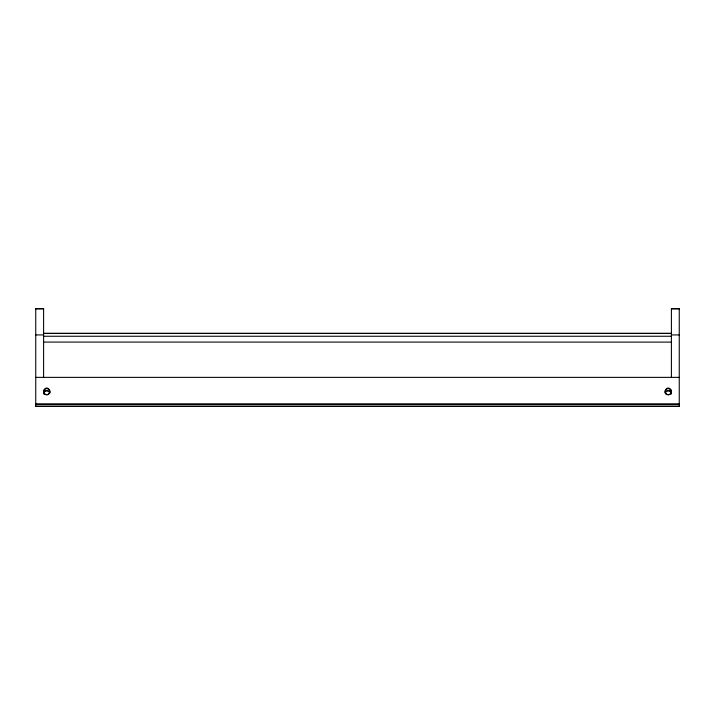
<?xml version="1.0" encoding="UTF-8"?>
<svg xmlns="http://www.w3.org/2000/svg" width="715" height="715" viewBox="0 0 715 715"><rect width="100%" height="100%" fill="white"/><g stroke="black" fill="none" stroke-linecap="round" stroke-linejoin="round"><path stroke-width="1.07" d="M35.75 308.925L43.597 308.925M671.403 308.925L679.25 308.925M43.597 333.324L671.403 333.324M43.597 333.476L671.403 333.476M35.75 334.933L43.597 334.933M671.403 334.933L679.25 334.933M43.597 336.256L671.403 336.256M43.597 342.074L671.403 342.11M35.75 377.368L679.25 377.368M45.688 388.173L47.78 388.236M667.22 388.173L669.312 388.236M35.75 404.046L679.25 404.046M35.75 404.306L679.25 404.306M35.75 406.165L679.25 406.165M671.403 377.368L671.403 308.567L679.25 308.567L679.25 406.433L35.75 406.433L35.75 308.567L43.597 308.567L43.597 377.368M43.597 393.876A3.137 3.137 0 0 1 49.773 393.062M43.597 393.679A3.137 3.137 0 0 1 49.773 392.866M665.227 393.062A3.137 3.137 0 0 1 671.403 393.876M665.227 392.866A3.137 3.137 0 0 1 671.403 393.679M44.518 393.911A3.137 3.137 0 0 0 49.773 392.499A3.137 3.137 0 0 0 45.921 388.656A3.137 3.137 0 0 0 44.518 393.911M44.518 393.715A3.137 3.137 0 0 0 49.773 392.303A3.137 3.137 0 0 0 45.921 388.459A3.137 3.137 0 0 0 44.518 393.715M666.04 393.715A3.137 3.137 0 0 0 671.296 392.303A3.137 3.137 0 0 0 667.452 388.459A3.137 3.137 0 0 0 666.04 393.715M666.04 393.911A3.137 3.137 0 0 0 671.296 392.499A3.137 3.137 0 0 0 667.452 388.656A3.137 3.137 0 0 0 666.04 393.911"/></g></svg>
